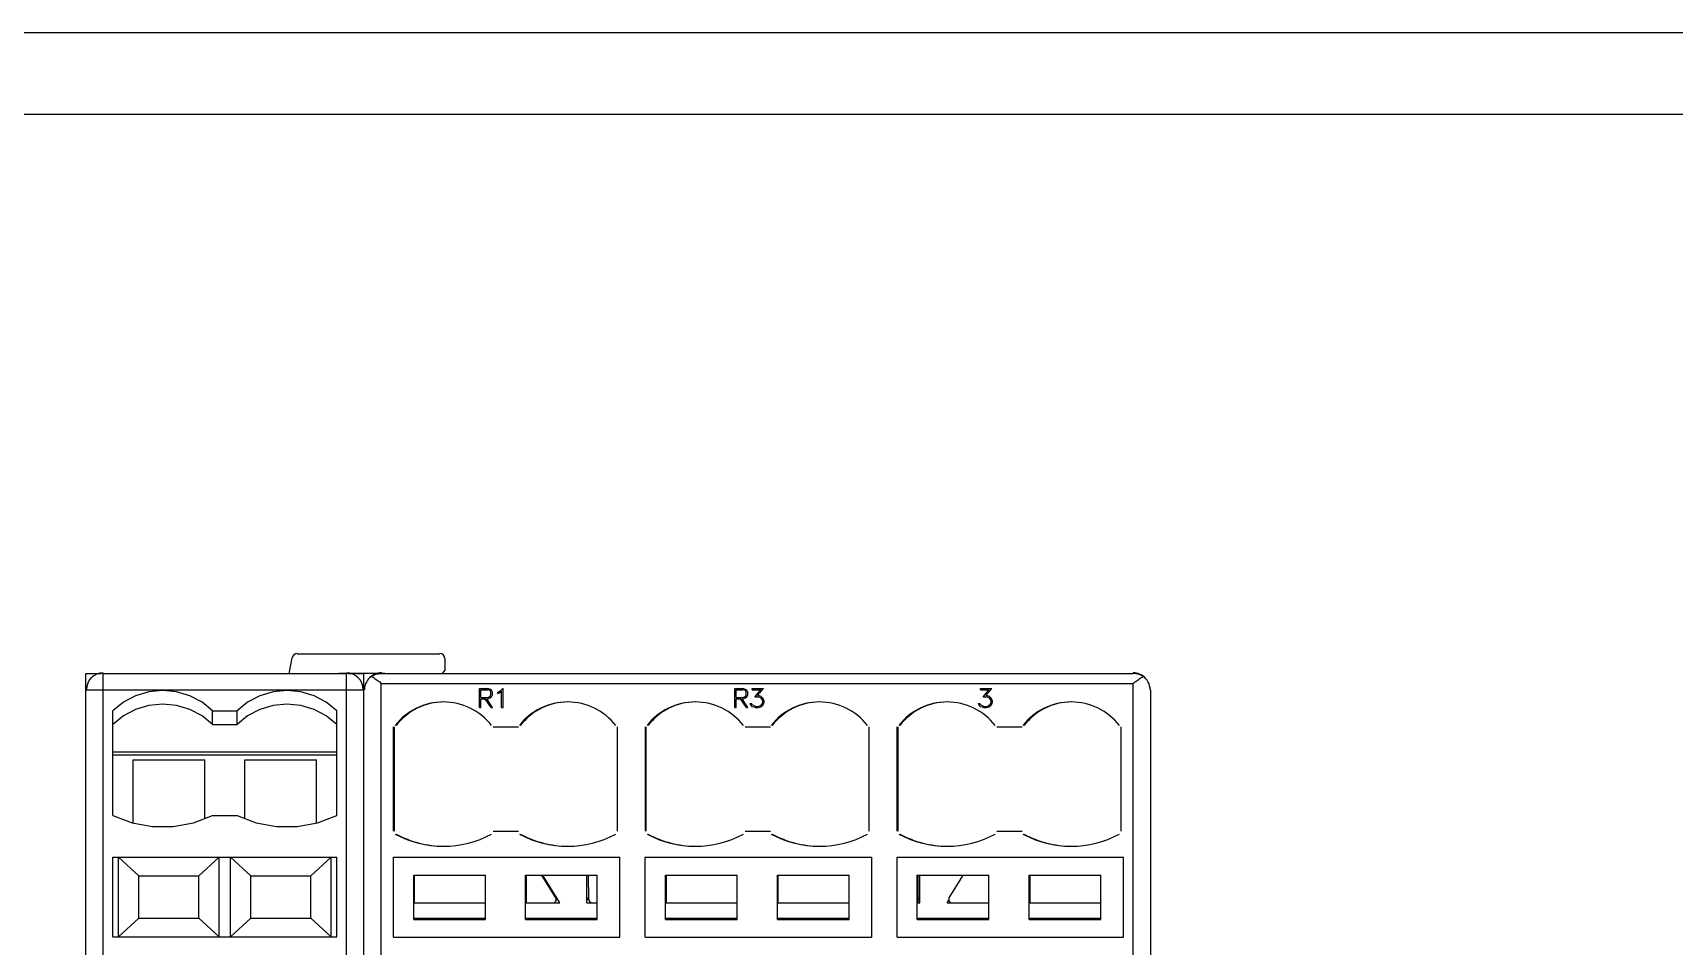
# Model space of a CAD drawing. Header units: millimetres. Extents: x 0 to 1000, y 0 to 1400.
# Drawn here: x 498.7 to 555.6, y 260.6 to 292.3 of the extents above; entities that cross this region are included whole.
import ezdxf

# ---------------------------------------------------------------- set-up
doc = ezdxf.new("R2010")
doc.units = ezdxf.units.MM

msp = doc.modelspace()

# ---------------------------------------------------------------- linework, layer by layer
at = {"layer": 'COMPONENT_DETAIL'}
for p, q in [((609, 292.273), (429, 292.273)), ((605.9697, 289.443), (432.0303, 289.443)), ((507.5926, 270.0576), (507.6924, 270.598)), ((507.8716, 270.7389), (512.8159, 270.7389)), ((512.9977, 270.1729), (512.9977, 270.5691)), ((500.5455, 270.0576), (501.0909, 270.0576)), ((500.5455, 212.6088), (500.5455, 270.0576)), ((501.0909, 270.0548), (501.0909, 270.0576)), ((501.1515, 270.0576), (509.5758, 270.0576)), ((501.1515, 212.6088), (501.1515, 270.0576)), ((509.3113, 270.0597), (510.9063, 270.0597)), ((509.5758, 212.6088), (509.5758, 270.0576)), ((509.6364, 270.0576), (510.1818, 270.0576)), ((509.6364, 270.0548), (509.6364, 270.0576)), ((510.1818, 269.4948), (510.1818, 270.0576)), ((510.4447, 269.9525), (510.4764, 269.9714)), ((510.4764, 269.9318), (510.4447, 269.9525)), ((510.4764, 269.9714), (510.5093, 269.9885)), ((510.5093, 269.9098), (510.4764, 269.9318)), ((510.5093, 269.9885), (510.5431, 270.0037)), ((510.5431, 269.8867), (510.5093, 269.9098)), ((510.5431, 270.0037), (510.5778, 270.0168)), ((510.5778, 269.8627), (510.5431, 269.8867)), ((510.5778, 270.0168), (510.613, 270.0278)), ((510.613, 269.8379), (510.5778, 269.8627)), ((510.613, 270.0278), (510.6485, 270.0367)), ((510.6485, 269.8127), (510.613, 269.8379)), ((510.6485, 270.0367), (510.684, 270.0435)), ((510.684, 269.7873), (510.6485, 269.8127)), ((510.684, 270.0435), (510.7192, 270.0482)), ((510.7192, 269.7619), (510.684, 269.7873)), ((510.7192, 270.0482), (510.7539, 270.051)), ((510.7539, 269.7369), (510.7192, 269.7619)), ((510.7539, 270.051), (510.7879, 270.0519)), ((510.7879, 269.7123), (510.7539, 269.7369)), ((510.7879, 270.0519), (536.8485, 270.0519)), ((510.7879, 269.7123), (536.8485, 269.7123)), ((510.7879, 256.8981), (510.7879, 269.7123)), ((510.7939, 270.0576), (513.8788, 270.0576)), ((510.9063, 270.0576), (510.9063, 270.0597)), ((512.9112, 270.0576), (512.9977, 270.1729)), ((513.8788, 270.0576), (516.303, 270.0576)), ((513.8788, 270.0519), (513.8788, 270.0576)), ((516.303, 270.0576), (522.6061, 270.0576)), ((516.303, 270.0519), (516.303, 270.0576)), ((522.6061, 270.0576), (525.0303, 270.0576)), ((522.6061, 270.0519), (522.6061, 270.0576)), ((525.0303, 270.0576), (531.3333, 270.0576)), ((525.0303, 270.0519), (525.0303, 270.0576)), ((531.3333, 270.0576), (533.7576, 270.0576)), ((531.3333, 270.0519), (531.3333, 270.0576)), ((533.7576, 270.0576), (536.8424, 270.0576)), ((533.7576, 270.0519), (533.7576, 270.0576)), ((536.8824, 270.051), (536.8485, 270.0519)), ((536.8485, 269.7123), (536.8824, 269.7369)), ((536.8485, 256.8981), (536.8485, 269.7123)), ((536.9171, 270.0482), (536.8824, 270.051)), ((536.8824, 269.7369), (536.9171, 269.7619)), ((536.9524, 270.0435), (536.9171, 270.0482)), ((536.9171, 269.7619), (536.9524, 269.7873)), ((536.9879, 270.0367), (536.9524, 270.0435)), ((536.9524, 269.7873), (536.9879, 269.8127)), ((537.0234, 270.0278), (536.9879, 270.0367)), ((536.9879, 269.8127), (537.0234, 269.8379)), ((537.0586, 270.0168), (537.0234, 270.0278)), ((537.0234, 269.8379), (537.0586, 269.8627)), ((537.0932, 270.0037), (537.0586, 270.0168)), ((537.0586, 269.8627), (537.0932, 269.8867)), ((537.1271, 269.9885), (537.0932, 270.0037)), ((537.0932, 269.8867), (537.1271, 269.9098)), ((537.16, 269.9714), (537.1271, 269.9885)), ((537.1271, 269.9098), (537.16, 269.9318)), ((537.1916, 269.9525), (537.16, 269.9714)), ((537.16, 269.9318), (537.1916, 269.9524)), ((500.5455, 269.4916), (510.1818, 269.4916)), ((502.2698, 269.2805), (501.8486, 269.0573)), ((502.7307, 269.4183), (502.2698, 269.2805)), ((503.212, 269.465), (502.7307, 269.4183)), ((503.6933, 269.4186), (503.212, 269.465)), ((504.1543, 269.2811), (503.6933, 269.4186)), ((504.5757, 269.0582), (504.1543, 269.2811)), ((506.5729, 269.2811), (506.1516, 269.0582)), ((507.034, 269.4186), (506.5729, 269.2811)), ((507.5153, 269.465), (507.034, 269.4186)), ((507.9965, 269.4183), (507.5153, 269.465)), ((508.4575, 269.2805), (507.9965, 269.4183)), ((508.8787, 269.0573), (508.4575, 269.2805)), ((510.1818, 213.1748), (510.1818, 269.4916)), ((514.1913, 269.536), (514.4649, 269.536)), ((514.1913, 268.8703), (514.1913, 269.536)), ((514.2388, 269.4916), (514.4626, 269.4916)), ((514.2388, 269.2253), (514.2388, 269.4916)), ((514.2388, 269.2253), (514.4626, 269.2253)), ((514.2388, 269.181), (514.3924, 269.181)), ((514.2388, 268.8703), (514.2388, 269.181)), ((514.5913, 268.8703), (514.3924, 269.181)), ((514.6428, 268.8703), (514.4438, 269.181)), ((514.4438, 269.181), (514.4646, 269.181)), ((514.5577, 269.4612), (514.4626, 269.4916)), ((514.4626, 269.2253), (514.5577, 269.2557)), ((514.4646, 269.181), (514.5668, 269.213)), ((514.5669, 269.504), (514.4649, 269.536)), ((514.5892, 269.4034), (514.5577, 269.4612)), ((514.5577, 269.2557), (514.5892, 269.3135)), ((514.5668, 269.213), (514.6029, 269.2453)), ((514.603, 269.4716), (514.5669, 269.504)), ((514.5892, 269.3135), (514.5892, 269.4034)), ((514.6029, 269.2453), (514.6367, 269.3102)), ((514.6367, 269.4067), (514.603, 269.4716)), ((514.6367, 269.3102), (514.6367, 269.4067)), ((514.8249, 269.4092), (514.8945, 269.4421)), ((514.8249, 269.3624), (514.8249, 269.4092)), ((514.8249, 269.3624), (514.9038, 269.3988)), ((514.8945, 269.4421), (514.9956, 269.536)), ((514.9038, 269.3988), (514.9581, 269.4499)), ((514.9581, 268.8703), (514.9581, 269.4499)), ((514.9956, 269.536), (515.0056, 269.536)), ((515.0056, 268.8703), (515.0056, 269.536)), ((523.0398, 269.536), (523.3133, 269.536)), ((523.0398, 268.8703), (523.0398, 269.536)), ((523.0873, 269.4916), (523.3111, 269.4916)), ((523.0873, 269.2253), (523.0873, 269.4916)), ((523.0873, 269.2253), (523.3111, 269.2253)), ((523.0873, 269.181), (523.2409, 269.181)), ((523.0873, 268.8703), (523.0873, 269.181)), ((523.4398, 268.8703), (523.2409, 269.181)), ((523.4912, 268.8703), (523.2923, 269.181)), ((523.2923, 269.181), (523.3131, 269.181)), ((523.4061, 269.4612), (523.3111, 269.4916)), ((523.3111, 269.2253), (523.4061, 269.2557)), ((523.3131, 269.181), (523.4153, 269.213)), ((523.4154, 269.504), (523.3133, 269.536)), ((523.4377, 269.4034), (523.4061, 269.4612)), ((523.4061, 269.2557), (523.4377, 269.3135)), ((523.4153, 269.213), (523.4514, 269.2453)), ((523.4515, 269.4716), (523.4154, 269.504)), ((523.4377, 269.3135), (523.4377, 269.4034)), ((523.4514, 269.2453), (523.4852, 269.3102)), ((523.4852, 269.4067), (523.4515, 269.4716)), ((523.4852, 269.3102), (523.4852, 269.4067)), ((523.6414, 269.536), (524.033, 269.536)), ((523.6414, 269.4916), (523.6414, 269.536)), ((523.6414, 269.4916), (523.9397, 269.4916)), ((523.7337, 269.2426), (523.9397, 269.4916)), ((523.7337, 269.2426), (523.8478, 269.2426)), ((523.8242, 269.2879), (524.033, 269.536)), ((523.8242, 269.2879), (523.8497, 269.2879)), ((523.9114, 269.2223), (523.8478, 269.2426)), ((523.9522, 269.2559), (523.8497, 269.2879)), ((523.956, 269.1949), (523.9114, 269.2223)), ((524.0218, 269.1911), (523.9522, 269.2559)), ((523.9857, 269.1528), (523.956, 269.1949)), ((524.0075, 269.0934), (523.9857, 269.1528)), ((524.0075, 269.0644), (524.0075, 269.0934)), ((524.0557, 269.0954), (524.0218, 269.1911)), ((524.0557, 269.0625), (524.0557, 269.0954)), ((531.5554, 269.536), (531.947, 269.536)), ((531.5554, 269.4916), (531.5554, 269.536)), ((531.5554, 269.4916), (531.8538, 269.4916)), ((531.6478, 269.2426), (531.8538, 269.4916)), ((531.6478, 269.2426), (531.7619, 269.2426)), ((531.7382, 269.2879), (531.947, 269.536)), ((531.7382, 269.2879), (531.7638, 269.2879)), ((531.8255, 269.2223), (531.7619, 269.2426)), ((531.8663, 269.2559), (531.7638, 269.2879)), ((531.87, 269.1949), (531.8255, 269.2223)), ((531.9359, 269.1911), (531.8663, 269.2559)), ((531.8997, 269.1528), (531.87, 269.1949)), ((531.9215, 269.0934), (531.8997, 269.1528)), ((531.9215, 269.0644), (531.9215, 269.0934)), ((531.9698, 269.0954), (531.9359, 269.1911)), ((531.9698, 269.0625), (531.9698, 269.0954)), ((537.4545, 256.3368), (537.4545, 269.4859)), ((501.8486, 269.0573), (501.4848, 268.7582)), ((501.8486, 268.5865), (501.4848, 268.2896)), ((501.4849, 265.1316), (501.4849, 268.7582)), ((502.2698, 268.808), (501.8486, 268.5865)), ((502.7307, 268.9448), (502.2698, 268.808)), ((503.212, 268.9911), (502.7307, 268.9448)), ((503.6933, 268.9451), (503.212, 268.9911)), ((504.1543, 268.8086), (503.6933, 268.9451)), ((504.5757, 268.5874), (504.1543, 268.8086)), ((504.9397, 268.7593), (504.5757, 269.0582)), ((504.9397, 268.2908), (504.5757, 268.5874)), ((504.9397, 268.7593), (505.7876, 268.7593)), ((504.9397, 268.2908), (504.9397, 268.7593)), ((506.1516, 269.0582), (505.7876, 268.7593)), ((505.7876, 268.2908), (505.7876, 268.7593)), ((506.1516, 268.5874), (505.7876, 268.2908)), ((506.5729, 268.8086), (506.1516, 268.5874)), ((507.034, 268.9451), (506.5729, 268.8086)), ((507.5153, 268.9911), (507.034, 268.9451)), ((507.9965, 268.9448), (507.5153, 268.9911)), ((508.4575, 268.808), (507.9965, 268.9448)), ((508.8787, 268.5865), (508.4575, 268.808)), ((509.2424, 268.7582), (508.8787, 269.0573)), ((509.2424, 268.2896), (508.8787, 268.5865)), ((509.2424, 265.1316), (509.2424, 268.7582)), ((514.1913, 268.8703), (514.2388, 268.8703)), ((514.5913, 268.8703), (514.6428, 268.8703)), ((514.9581, 268.8703), (515.0056, 268.8703)), ((523.0398, 268.8703), (523.0873, 268.8703)), ((523.4398, 268.8703), (523.4912, 268.8703)), ((523.6093, 268.9346), (523.5704, 269.0079)), ((523.5704, 269.0079), (523.6205, 269.0079)), ((523.6455, 268.9019), (523.6093, 268.9346)), ((523.6432, 268.9645), (523.6205, 269.0079)), ((523.7509, 268.9147), (523.6432, 268.9645)), ((523.7481, 268.8703), (523.6455, 268.9019)), ((523.7481, 268.8703), (523.8497, 268.8703)), ((523.7509, 268.9147), (523.8478, 268.9147)), ((523.8478, 268.9147), (523.9114, 268.9355)), ((523.8497, 268.8703), (523.9522, 268.9023)), ((523.9114, 268.9355), (523.956, 268.9629)), ((523.9522, 268.9023), (524.0218, 268.9668)), ((523.956, 268.9629), (523.9857, 269.0045)), ((523.9857, 269.0045), (524.0075, 269.0644)), ((524.0218, 268.9668), (524.0557, 269.0625)), ((531.5234, 268.9346), (531.4844, 269.0079)), ((531.4844, 269.0079), (531.5345, 269.0079)), ((531.5596, 268.9019), (531.5234, 268.9346)), ((531.5573, 268.9645), (531.5345, 269.0079)), ((531.6649, 268.9147), (531.5573, 268.9645)), ((531.6621, 268.8703), (531.5596, 268.9019)), ((531.6621, 268.8703), (531.7638, 268.8703)), ((531.6649, 268.9147), (531.7619, 268.9147)), ((531.7619, 268.9147), (531.8255, 268.9355)), ((531.7638, 268.8703), (531.8663, 268.9023)), ((531.8255, 268.9355), (531.87, 268.9629)), ((531.8663, 268.9023), (531.9359, 268.9668)), ((531.87, 268.9629), (531.8997, 269.0045)), ((531.8997, 269.0045), (531.9215, 269.0644)), ((531.9359, 268.9668), (531.9698, 269.0625)), ((504.9397, 268.2908), (505.7876, 268.2908)), ((511.2121, 264.5912), (511.2121, 268.2022)), ((511.2182, 264.5881), (511.2182, 268.2095)), ((511.2424, 264.5912), (511.2424, 268.2022)), ((514.6667, 268.2022), (515.5152, 268.2022)), ((515.5152, 268.2022), (515.5455, 268.2022)), ((518.9697, 264.5912), (518.9697, 268.2022)), ((519.9394, 264.5912), (519.9394, 268.2022)), ((519.9697, 264.5912), (519.9697, 268.2022)), ((523.3939, 268.2022), (524.2424, 268.2022)), ((524.2424, 268.2022), (524.2727, 268.2022)), ((527.697, 264.5912), (527.697, 268.2022)), ((528.6667, 264.5912), (528.6667, 268.2022)), ((528.697, 264.5912), (528.697, 268.2022)), ((532.1212, 268.2022), (533, 268.2022)), ((536.4242, 264.5912), (536.4242, 268.2022)), ((501.4849, 267.3408), (509.2424, 267.3408)), ((501.4849, 267.2276), (509.2424, 267.2276)), ((502.1818, 267.0578), (504.6667, 267.0578)), ((502.1818, 264.87), (502.1818, 267.0578)), ((504.6667, 265.0108), (504.6667, 267.0578)), ((506.0606, 267.0578), (508.5455, 267.0578)), ((506.0606, 265.0108), (506.0606, 267.0578)), ((508.5455, 264.87), (508.5455, 267.0578)), ((509.2424, 265.1316), (509.2424, 267.2276)), ((511.2121, 267.3408), (511.2182, 267.3408)), ((501.4848, 265.1316), (502.1495, 264.8788)), ((504.2747, 264.8788), (504.9394, 265.1316)), ((504.9394, 265.1316), (505.7879, 265.1316)), ((505.7879, 265.1316), (506.4525, 264.8788)), ((508.5778, 264.8788), (509.2424, 265.1316)), ((502.1495, 264.8788), (502.8535, 264.7501)), ((502.8535, 264.7501), (503.5708, 264.7501)), ((503.5708, 264.7501), (504.2747, 264.8788)), ((506.4525, 264.8788), (507.1565, 264.7501)), ((507.1565, 264.7501), (507.8738, 264.7501)), ((507.8738, 264.7501), (508.5778, 264.8788)), ((514.6667, 264.5912), (515.5152, 264.5912)), ((515.5152, 264.5912), (515.5455, 264.5912)), ((523.3939, 264.5912), (524.2424, 264.5912)), ((524.2424, 264.5912), (524.2727, 264.5912)), ((532.1212, 264.5912), (533, 264.5912)), ((501.4849, 263.6901), (509.2424, 263.6901)), ((501.4849, 260.9167), (501.4849, 263.6901)), ((502.3816, 263.0365), (501.6818, 263.6901)), ((501.6818, 260.9167), (501.6818, 263.6901)), ((504.4668, 263.0365), (505.1667, 263.6901)), ((505.1667, 260.9167), (505.1667, 263.6901)), ((506.2604, 263.0365), (505.5606, 263.6901)), ((505.5606, 260.9167), (505.5606, 263.6901)), ((508.3456, 263.0365), (509.0455, 263.6901)), ((509.0455, 260.9167), (509.0455, 263.6901)), ((509.2424, 260.9167), (509.2424, 263.6901)), ((511.2106, 263.6788), (519.0561, 263.6788)), ((511.2106, 260.9054), (511.2106, 263.6788)), ((519.0561, 260.9054), (519.0561, 263.6788)), ((519.9379, 263.6788), (527.7833, 263.6788)), ((519.9379, 260.9054), (519.9379, 263.6788)), ((527.7833, 260.9054), (527.7833, 263.6788)), ((528.6652, 263.6788), (536.5106, 263.6788)), ((528.6652, 260.9054), (528.6652, 263.6788)), ((536.5106, 260.9054), (536.5106, 263.6788)), ((502.3816, 263.0365), (504.4668, 263.0365)), ((502.3816, 261.5703), (502.3816, 263.0365)), ((504.4668, 261.5703), (504.4668, 263.0365)), ((506.2604, 263.0365), (508.3456, 263.0365)), ((506.2604, 261.5703), (506.2604, 263.0365)), ((508.3456, 261.5703), (508.3456, 263.0365)), ((511.9091, 263.0562), (514.3939, 263.0562)), ((511.9091, 261.528), (511.9091, 263.0562)), ((511.9394, 262.1053), (511.9394, 263.0562)), ((514.3939, 261.528), (514.3939, 263.0562)), ((515.7879, 263.0562), (518.2727, 263.0562)), ((515.7879, 261.528), (515.7879, 263.0562)), ((515.8182, 262.1053), (515.8182, 263.0562)), ((516.8364, 262.2751), (516.3636, 263.0392)), ((516.9697, 262.1053), (516.3944, 263.0396)), ((517.9091, 262.1053), (517.9091, 263.0562)), ((517.9758, 262.2185), (517.9719, 263.0562)), ((518.2727, 261.528), (518.2727, 263.0562)), ((520.6364, 263.0562), (523.1212, 263.0562)), ((520.6364, 261.528), (520.6364, 263.0562)), ((520.6667, 262.1053), (520.6667, 263.0562)), ((523.1212, 261.528), (523.1212, 263.0562)), ((524.5152, 263.0562), (527, 263.0562)), ((524.5152, 261.528), (524.5152, 263.0562)), ((524.5455, 262.1053), (524.5455, 263.0562)), ((527, 261.528), (527, 263.0562)), ((529.3636, 263.0562), (531.8485, 263.0562)), ((529.3636, 261.528), (529.3636, 263.0562)), ((529.3939, 262.1053), (529.3939, 263.0562)), ((529.4545, 262.1053), (529.4545, 263.0562)), ((530.4667, 262.2751), (530.9394, 263.0392)), ((531.8485, 261.528), (531.8485, 263.0562)), ((533.2424, 263.0562), (535.7273, 263.0562)), ((533.2424, 261.528), (533.2424, 263.0562)), ((533.2727, 262.1053), (533.2727, 263.0562)), ((535.7273, 261.528), (535.7273, 263.0562)), ((517.9091, 262.2751), (517.9755, 262.2751)), ((529.394, 262.2751), (529.4545, 262.2751)), ((511.9091, 262.1053), (511.9394, 262.1053)), ((511.9394, 262.1053), (514.3939, 262.1053)), ((515.7879, 262.1053), (515.8182, 262.1053)), ((515.8182, 262.1053), (516.7333, 262.1053)), ((516.7333, 262.1053), (516.9697, 262.1053)), ((516.8526, 262.2185), (516.9, 262.2185)), ((517.9091, 262.2185), (517.9758, 262.2185)), ((517.9091, 262.1053), (518.2727, 262.1053)), ((520.6364, 262.1053), (520.6667, 262.1053)), ((520.6667, 262.1053), (523.1212, 262.1053)), ((524.5152, 262.1053), (524.5455, 262.1053)), ((524.5455, 262.1053), (527, 262.1053)), ((529.3636, 262.1053), (529.3939, 262.1053)), ((529.3637, 262.1053), (529.4545, 262.1053)), ((529.394, 262.2185), (529.4545, 262.2185)), ((530.3939, 262.1053), (530.4521, 262.1998)), ((530.3939, 262.1053), (530.5697, 262.1053)), ((530.5697, 262.1053), (531.8485, 262.1053)), ((533.2424, 262.1053), (533.2727, 262.1053)), ((533.2727, 262.1053), (535.7273, 262.1053)), ((501.6818, 260.9167), (502.3816, 261.5703)), ((502.3816, 261.5703), (504.4668, 261.5703)), ((505.1667, 260.9167), (504.4668, 261.5703)), ((505.5606, 260.9167), (506.2604, 261.5703)), ((506.2604, 261.5703), (508.3456, 261.5703)), ((509.0455, 260.9167), (508.3456, 261.5703)), ((511.9091, 261.5676), (514.3939, 261.5676)), ((511.9091, 261.528), (514.3939, 261.528)), ((511.9394, 261.528), (511.9394, 261.5676)), ((515.7879, 261.5676), (515.8182, 261.5676)), ((515.7879, 261.528), (518.2727, 261.528)), ((515.8182, 261.5676), (518.2727, 261.5676)), ((515.8182, 261.528), (515.8182, 261.5676)), ((520.6364, 261.5676), (520.6667, 261.5676)), ((520.6364, 261.528), (523.1212, 261.528)), ((520.6667, 261.5676), (523.1212, 261.5676)), ((520.6667, 261.528), (520.6667, 261.5676)), ((524.5152, 261.5676), (524.5455, 261.5676)), ((524.5152, 261.528), (527, 261.528)), ((524.5455, 261.5676), (527, 261.5676)), ((524.5455, 261.528), (524.5455, 261.5676)), ((529.3636, 261.5676), (529.3939, 261.5676)), ((529.3636, 261.528), (531.8485, 261.528)), ((529.3939, 261.5676), (531.8485, 261.5676)), ((529.3939, 261.528), (529.3939, 261.5676)), ((533.2424, 261.5676), (533.2727, 261.5676)), ((533.2424, 261.528), (535.7273, 261.528)), ((533.2727, 261.5676), (535.7273, 261.5676)), ((533.2727, 261.528), (533.2727, 261.5676)), ((501.4849, 260.9167), (509.2424, 260.9167)), ((511.2106, 260.9054), (519.0561, 260.9054)), ((519.9379, 260.9054), (527.7833, 260.9054)), ((528.6652, 260.9054), (536.5106, 260.9054))]:
    msp.add_line(p, q, dxfattribs=at)
for centre, radius, start, end in [((507.8716, 270.5692), 0.1758, 89.9981, 170.2205), ((512.8158, 270.5691), 0.1759, 0.0209, 89.9789), ((501.1515, 269.4916), 0.586, 90.0001, 180), ((507.6794, 269.9465), 1.5823, 4.1681, 4.2486), ((509.5758, 269.4916), 0.586, 0, 90), ((510.7879, 269.4859), 0.586, 124.486, 180), ((510.7939, 269.4916), 0.586, 90, 135.4053), ((536.8424, 269.4916), 0.586, 44.6383, 90), ((536.8485, 269.4859), 0.586, 0, 55.514), ((512.9394, 266.9576), 2.1096, 37.653, 142.347), ((512.9697, 266.9576), 2.1096, 90.3979, 142.347), ((517.2424, 266.9576), 2.1096, 37.653, 142.347), ((517.2727, 266.9576), 2.1096, 90.3979, 142.347), ((521.6667, 266.9576), 2.1096, 37.653, 142.347), ((521.697, 266.9576), 2.1096, 90.3979, 142.347), ((525.9697, 266.9576), 2.1096, 37.653, 142.347), ((526, 266.9576), 2.1096, 90.3979, 142.347), ((530.3939, 266.9576), 2.1096, 37.653, 142.347), ((530.4242, 266.9576), 2.1096, 90.3979, 142.347), ((534.697, 266.9576), 2.1096, 37.653, 142.347), ((534.7273, 266.9576), 2.1096, 90.3979, 142.347), ((512.9394, 267.5796), 3.5162, 241.6411, 298.359), ((512.9697, 267.5796), 3.5162, 241.641, 269.7593), ((517.2424, 267.5796), 3.5162, 241.641, 298.359), ((517.2727, 267.5796), 3.5162, 241.641, 269.7593), ((521.6667, 267.5796), 3.5162, 241.641, 298.359), ((521.697, 267.5796), 3.5162, 241.641, 269.7593), ((525.9697, 267.5796), 3.5162, 241.641, 298.359), ((526, 267.5796), 3.5162, 241.641, 269.7593), ((530.3939, 267.5796), 3.5162, 241.641, 298.359), ((530.4242, 267.5796), 3.5162, 241.641, 269.7593), ((534.697, 267.5796), 3.5162, 241.641, 298.3589), ((534.7273, 267.5796), 3.5162, 241.641, 269.7593), ((516.6789, 263.2088), 0.3518, 206.692, 209.9448), ((516.6571, 263.1807), 0.293, 206.1009, 209.8989), ((530.6241, 263.2088), 0.3518, 330.0552, 333.308), ((516.7314, 262.2185), 0.1172, 270.9269, 29.9955), ((530.5717, 262.2185), 0.1172, 150.0045, 269.0733), ((518.097, 262.2185), 0.1172, 179.9998, 270.0001)]:
    msp.add_arc(centre, radius, start, end, dxfattribs=at)
at = {"layer": 'COMPONENT_OUTLINE'}
msp.add_line((609, 292.273), (429, 292.273), dxfattribs=at)

doc.saveas('drawing.dxf')
